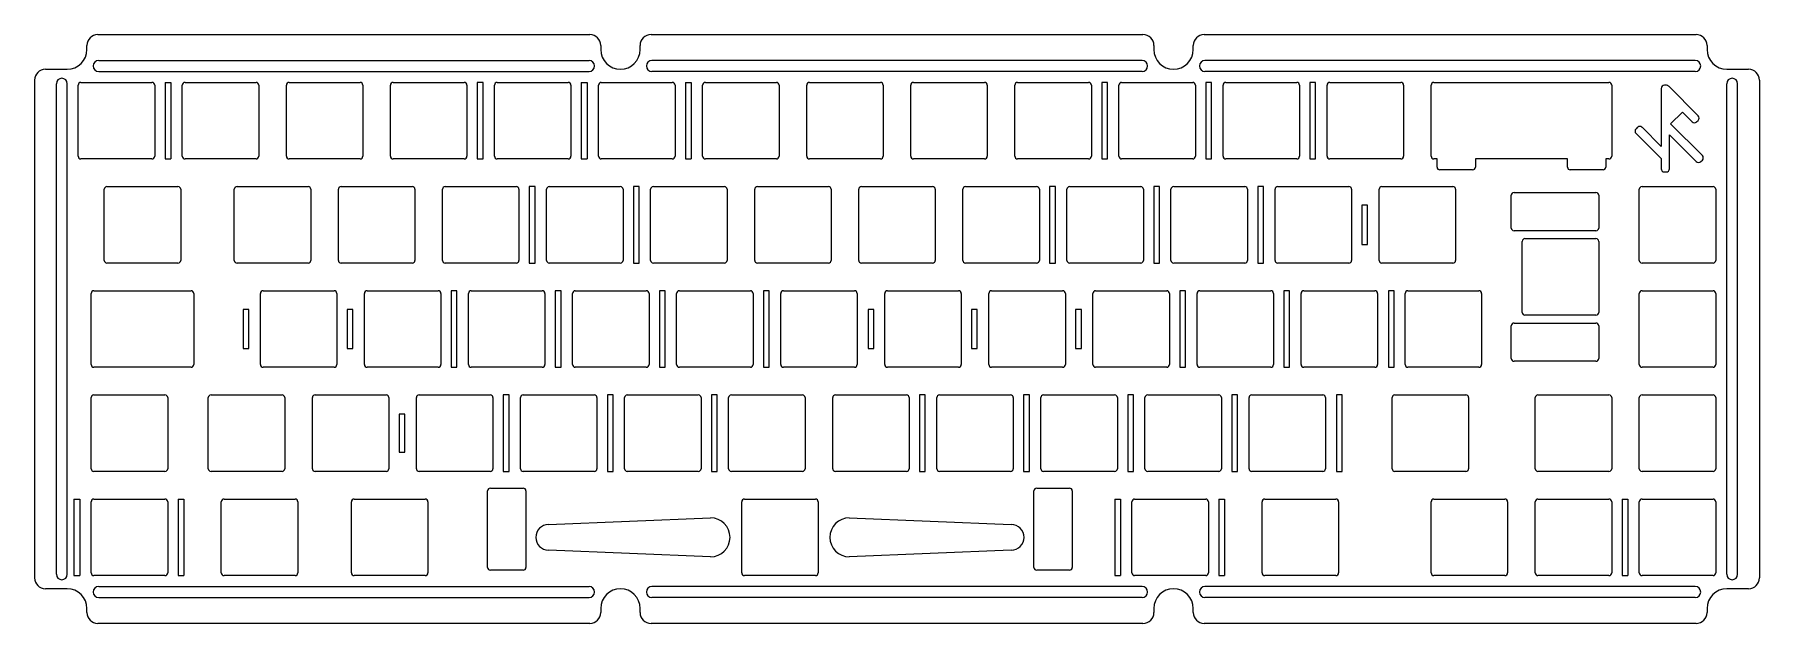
# Model space of a CAD drawing. Extents: x -216 to 100, y 116 to 224.
import ezdxf

# ---------------------------------------------------------------- set-up
doc = ezdxf.new("R2010")
doc.units = 0
doc.header["$MEASUREMENT"] = 0
doc.layers.get('0').update_dxf_attribs({"linetype": 'CONTINUOUS'})

msp = doc.modelspace()

# ---------------------------------------------------------------- linework, layer by layer
at = {"color": 0}
for p, q in [((-206.06, 220.84), (-206.06, 221.59)), ((-204.06, 223.59), (-114.01, 223.59)), ((-112.01, 221.59), (-112.01, 220.84)), ((-104.81, 220.84), (-104.81, 221.59)), ((-102.81, 223.59), (-12.76, 223.59)), ((-10.76, 221.59), (-10.76, 220.84)), ((-3.56, 220.84), (-3.56, 221.59)), ((-1.56, 223.59), (88.49, 223.59)), ((90.49, 221.59), (90.49, 220.84)), ((-203.91, 218.84), (-114.16, 218.84)), ((-12.91, 218.84), (-102.66, 218.84)), ((88.34, 218.84), (-1.41, 218.84)), ((-215.66, 215.24), (-215.66, 124.24)), ((-213.66, 217.24), (-209.66, 217.24)), ((-207.16, 214.84), (-194.16, 214.84)), ((-203.91, 216.84), (-114.16, 216.84)), ((-191.77, 214.84), (-191.77, 200.84)), ((-191.77, 214.84), (-190.71, 214.84)), ((-190.71, 214.84), (-190.71, 200.84)), ((-188.11, 214.84), (-175.11, 214.84)), ((-169.06, 214.84), (-156.06, 214.84)), ((-150.01, 214.84), (-137.01, 214.84)), ((-134.62, 214.84), (-134.62, 200.84)), ((-133.56, 214.84), (-134.62, 214.84)), ((-133.56, 200.84), (-133.56, 214.84)), ((-130.96, 214.84), (-117.96, 214.84)), ((-115.57, 214.84), (-115.57, 200.84)), ((-115.57, 214.84), (-114.51, 214.84)), ((-114.51, 214.84), (-114.51, 200.84)), ((-111.91, 214.84), (-98.91, 214.84)), ((-12.91, 216.84), (-102.66, 216.84)), ((-96.52, 214.84), (-96.52, 200.84)), ((-96.52, 214.84), (-95.46, 214.84)), ((-95.46, 214.84), (-95.46, 200.84)), ((-92.86, 214.84), (-79.86, 214.84)), ((-73.81, 214.84), (-60.81, 214.84)), ((-54.76, 214.84), (-41.76, 214.84)), ((-35.71, 214.84), (-22.71, 214.84)), ((-20.32, 214.84), (-20.32, 200.84)), ((-19.26, 214.84), (-20.32, 214.84)), ((-19.26, 200.84), (-19.26, 214.84)), ((-16.66, 214.84), (-3.66, 214.84)), ((88.34, 216.84), (-1.41, 216.84)), ((-1.27, 214.84), (-1.27, 200.84)), ((-0.21, 214.84), (-1.27, 214.84)), ((-0.21, 200.84), (-0.21, 214.84)), ((2.39, 214.84), (15.39, 214.84)), ((17.78, 214.84), (17.78, 200.84)), ((18.84, 214.84), (17.78, 214.84)), ((18.84, 200.84), (18.84, 214.84)), ((21.44, 214.84), (34.44, 214.84)), ((40.49, 214.84), (72.54, 214.84)), ((94.09, 217.24), (98.09, 217.24)), ((100.09, 215.24), (100.09, 124.24)), ((-211.66, 124.89), (-211.66, 214.59)), ((-209.66, 124.89), (-209.66, 214.59)), ((-207.66, 201.34), (-207.66, 214.34)), ((-193.66, 214.34), (-193.66, 201.34)), ((-188.61, 201.34), (-188.61, 214.34)), ((-174.61, 214.34), (-174.61, 201.34)), ((-169.56, 201.34), (-169.56, 214.34)), ((-155.56, 214.34), (-155.56, 201.34)), ((-150.51, 201.34), (-150.51, 214.34)), ((-136.51, 214.34), (-136.51, 201.34)), ((-131.46, 201.34), (-131.46, 214.34)), ((-117.46, 214.34), (-117.46, 201.34)), ((-112.41, 201.34), (-112.41, 214.34)), ((-98.41, 214.34), (-98.41, 201.34)), ((-93.36, 201.34), (-93.36, 214.34)), ((-79.36, 214.34), (-79.36, 201.34)), ((-74.31, 201.34), (-74.31, 214.34)), ((-60.31, 214.34), (-60.31, 201.34)), ((-55.26, 201.34), (-55.26, 214.34)), ((-41.26, 214.34), (-41.26, 201.34)), ((-36.21, 201.34), (-36.21, 214.34)), ((-22.21, 214.34), (-22.21, 201.34)), ((-17.16, 201.34), (-17.16, 214.34)), ((-3.16, 214.34), (-3.16, 201.34)), ((1.89, 201.34), (1.89, 214.34)), ((15.89, 214.34), (15.89, 201.34)), ((20.94, 201.34), (20.94, 214.34)), ((34.94, 214.34), (34.94, 201.34)), ((39.99, 201.34), (39.99, 214.34)), ((73.04, 214.34), (73.04, 201.34)), ((82.09, 213.7), (82.09, 203.14)), ((83.04, 214.3), (82.69, 214.3)), ((88.85, 208.74), (83.47, 214.12)), ((94.09, 124.89), (94.09, 214.59)), ((96.09, 124.89), (96.09, 214.59)), ((83.83, 207.27), (85.97, 209.41)), ((85.97, 209.41), (87.74, 207.63)), ((77.76, 206.62), (77.49, 206.34)), ((77.49, 205.5), (82.09, 200.9)), ((82.09, 203.14), (78.61, 206.62)), ((83.63, 205.24), (88.51, 200.35)), ((83.63, 199.05), (83.63, 205.24)), ((89.63, 201.47), (83.83, 207.27)), ((88.59, 207.63), (88.85, 207.89)), ((-194.16, 200.84), (-207.16, 200.84)), ((-191.77, 200.84), (-190.71, 200.84)), ((-175.11, 200.84), (-188.11, 200.84)), ((-156.06, 200.84), (-169.06, 200.84)), ((-137.01, 200.84), (-150.01, 200.84)), ((-134.62, 200.84), (-133.56, 200.84)), ((-117.96, 200.84), (-130.96, 200.84)), ((-115.57, 200.84), (-114.51, 200.84)), ((-98.91, 200.84), (-111.91, 200.84)), ((-96.52, 200.84), (-95.46, 200.84)), ((-79.86, 200.84), (-92.86, 200.84)), ((-60.81, 200.84), (-73.81, 200.84)), ((-41.76, 200.84), (-54.76, 200.84)), ((-22.71, 200.84), (-35.71, 200.84)), ((-20.32, 200.84), (-19.26, 200.84)), ((-3.66, 200.84), (-16.66, 200.84)), ((-1.27, 200.84), (-0.21, 200.84)), ((15.39, 200.84), (2.39, 200.84)), ((17.78, 200.84), (18.84, 200.84)), ((34.44, 200.84), (21.44, 200.84)), ((41.08, 200.84), (40.49, 200.84)), ((41.08, 199.34), (41.08, 200.84)), ((64.95, 200.84), (48.08, 200.84)), ((48.08, 200.84), (48.08, 199.34)), ((64.95, 199.34), (64.95, 200.84)), ((72.54, 200.84), (71.95, 200.84)), ((71.95, 200.84), (71.95, 199.34)), ((82.09, 200.9), (82.09, 199.05)), ((89.36, 200.35), (89.63, 200.62)), ((-202.4, 195.79), (-189.4, 195.79)), ((-178.58, 195.79), (-165.58, 195.79)), ((-159.53, 195.79), (-146.53, 195.79)), ((-140.48, 195.79), (-127.48, 195.79)), ((-125.09, 195.79), (-125.09, 181.79)), ((-124.04, 195.79), (-125.09, 195.79)), ((-124.04, 181.79), (-124.04, 195.79)), ((-121.43, 195.79), (-108.43, 195.79)), ((-106.04, 195.79), (-106.04, 181.79)), ((-104.99, 195.79), (-106.04, 195.79)), ((-104.99, 181.79), (-104.99, 195.79)), ((-102.38, 195.79), (-89.38, 195.79)), ((-83.33, 195.79), (-70.33, 195.79)), ((-64.28, 195.79), (-51.28, 195.79)), ((-45.23, 195.79), (-32.23, 195.79)), ((-29.84, 195.79), (-29.84, 181.79)), ((-28.79, 195.79), (-29.84, 195.79)), ((-28.79, 181.79), (-28.79, 195.79)), ((-26.18, 195.79), (-13.18, 195.79)), ((-10.79, 195.79), (-10.79, 181.79)), ((-9.74, 195.79), (-10.79, 195.79)), ((-9.74, 181.79), (-9.74, 195.79)), ((-7.13, 195.79), (5.87, 195.79)), ((8.26, 195.79), (8.26, 181.79)), ((9.31, 195.79), (8.26, 195.79)), ((9.31, 181.79), (9.31, 195.79)), ((11.92, 195.79), (24.92, 195.79)), ((30.97, 195.79), (43.97, 195.79)), ((47.58, 198.84), (41.58, 198.84)), ((71.45, 198.84), (65.45, 198.84)), ((78.59, 195.79), (91.59, 195.79)), ((82.69, 198.45), (83.03, 198.45)), ((-202.9, 182.29), (-202.9, 195.29)), ((-188.9, 195.29), (-188.9, 182.29)), ((-179.08, 182.29), (-179.08, 195.29)), ((-165.08, 195.29), (-165.08, 182.29)), ((-160.03, 182.29), (-160.03, 195.29)), ((-146.03, 195.29), (-146.03, 182.29)), ((-140.98, 182.29), (-140.98, 195.29)), ((-126.98, 195.29), (-126.98, 182.29)), ((-121.93, 182.29), (-121.93, 195.29)), ((-107.93, 195.29), (-107.93, 182.29)), ((-102.88, 182.29), (-102.88, 195.29)), ((-88.88, 195.29), (-88.88, 182.29)), ((-83.83, 182.29), (-83.83, 195.29)), ((-69.83, 195.29), (-69.83, 182.29)), ((-64.78, 182.29), (-64.78, 195.29)), ((-50.78, 195.29), (-50.78, 182.29)), ((-45.73, 182.29), (-45.73, 195.29)), ((-31.73, 195.29), (-31.73, 182.29)), ((-26.68, 182.29), (-26.68, 195.29)), ((-12.68, 195.29), (-12.68, 182.29)), ((-7.63, 182.29), (-7.63, 195.29)), ((6.37, 195.29), (6.37, 182.29)), ((11.42, 182.29), (11.42, 195.29)), ((25.42, 195.29), (25.42, 182.29)), ((30.47, 182.29), (30.47, 195.29)), ((44.47, 195.29), (44.47, 182.29)), ((54.66, 188.2), (54.66, 194.2)), ((55.16, 194.7), (70.16, 194.7)), ((70.66, 194.2), (70.66, 188.2)), ((78.09, 182.29), (78.09, 195.29)), ((92.09, 195.29), (92.09, 182.29)), ((27.31, 192.38), (27.31, 185.2)), ((28.36, 192.38), (27.31, 192.38)), ((28.36, 185.2), (28.36, 192.38)), ((70.16, 187.7), (55.16, 187.7)), ((27.31, 185.2), (28.36, 185.2)), ((56.66, 172.76), (56.66, 185.76)), ((57.16, 186.26), (70.16, 186.26)), ((70.66, 185.76), (70.66, 172.76)), ((-189.4, 181.79), (-202.4, 181.79)), ((-165.58, 181.79), (-178.58, 181.79)), ((-146.53, 181.79), (-159.53, 181.79)), ((-127.48, 181.79), (-140.48, 181.79)), ((-125.09, 181.79), (-124.04, 181.79)), ((-108.43, 181.79), (-121.43, 181.79)), ((-106.04, 181.79), (-104.99, 181.79)), ((-89.38, 181.79), (-102.38, 181.79)), ((-70.33, 181.79), (-83.33, 181.79)), ((-51.28, 181.79), (-64.28, 181.79)), ((-32.23, 181.79), (-45.23, 181.79)), ((-29.84, 181.79), (-28.79, 181.79)), ((-13.18, 181.79), (-26.18, 181.79)), ((-10.79, 181.79), (-9.74, 181.79)), ((5.87, 181.79), (-7.13, 181.79)), ((8.26, 181.79), (9.31, 181.79)), ((24.92, 181.79), (11.92, 181.79)), ((43.97, 181.79), (30.97, 181.79)), ((91.59, 181.79), (78.59, 181.79)), ((-205.28, 163.24), (-205.28, 176.24)), ((-204.78, 176.74), (-187.01, 176.74)), ((-186.51, 176.24), (-186.51, 163.24)), ((-174.32, 163.24), (-174.32, 176.24)), ((-173.82, 176.74), (-160.82, 176.74)), ((-160.32, 176.24), (-160.32, 163.24)), ((-155.27, 163.24), (-155.27, 176.24)), ((-154.77, 176.74), (-141.77, 176.74)), ((-141.27, 176.24), (-141.27, 163.24)), ((-139.38, 176.74), (-139.38, 162.74)), ((-138.33, 176.74), (-139.38, 176.74)), ((-138.33, 162.74), (-138.33, 176.74)), ((-136.22, 163.24), (-136.22, 176.24)), ((-135.72, 176.74), (-122.72, 176.74)), ((-122.22, 176.24), (-122.22, 163.24)), ((-120.33, 176.74), (-120.33, 162.74)), ((-119.28, 176.74), (-120.33, 176.74)), ((-119.28, 162.74), (-119.28, 176.74)), ((-117.17, 163.24), (-117.17, 176.24)), ((-116.67, 176.74), (-103.67, 176.74)), ((-103.17, 176.24), (-103.17, 163.24)), ((-100.23, 176.74), (-101.28, 176.74)), ((-101.28, 176.74), (-101.28, 162.74)), ((-100.23, 162.74), (-100.23, 176.74)), ((-98.12, 163.24), (-98.12, 176.24)), ((-97.62, 176.74), (-84.62, 176.74)), ((-84.12, 176.24), (-84.12, 163.24)), ((-82.23, 176.74), (-82.23, 162.74)), ((-81.18, 176.74), (-82.23, 176.74)), ((-81.18, 162.74), (-81.18, 176.74)), ((-79.07, 163.24), (-79.07, 176.24)), ((-78.57, 176.74), (-65.57, 176.74)), ((-65.07, 176.24), (-65.07, 163.24)), ((-60.02, 163.24), (-60.02, 176.24)), ((-59.52, 176.74), (-46.52, 176.74)), ((-46.02, 176.24), (-46.02, 163.24)), ((-40.97, 163.24), (-40.97, 176.24)), ((-40.47, 176.74), (-27.47, 176.74)), ((-26.97, 176.24), (-26.97, 163.24)), ((-21.92, 163.24), (-21.92, 176.24)), ((-21.42, 176.74), (-8.42, 176.74)), ((-7.92, 176.24), (-7.92, 163.24)), ((-6.03, 176.74), (-6.03, 162.74)), ((-4.98, 176.74), (-6.03, 176.74)), ((-4.98, 162.74), (-4.98, 176.74)), ((-2.87, 163.24), (-2.87, 176.24)), ((-2.37, 176.74), (10.63, 176.74)), ((11.13, 176.24), (11.13, 163.24)), ((13.02, 176.74), (13.02, 162.74)), ((14.07, 176.74), (13.02, 176.74)), ((14.07, 162.74), (14.07, 176.74)), ((16.18, 163.24), (16.18, 176.24)), ((16.68, 176.74), (29.68, 176.74)), ((30.18, 176.24), (30.18, 163.24)), ((32.18, 176.74), (32.18, 162.74)), ((33.23, 176.74), (32.18, 176.74)), ((33.23, 162.74), (33.23, 176.74)), ((35.23, 163.24), (35.23, 176.24)), ((35.73, 176.74), (48.73, 176.74)), ((49.23, 176.24), (49.23, 163.24)), ((78.09, 163.24), (78.09, 176.24)), ((78.59, 176.74), (91.59, 176.74)), ((92.09, 176.24), (92.09, 163.24)), ((-177.48, 173.33), (-177.48, 166.15)), ((-176.43, 173.33), (-177.48, 173.33)), ((-176.43, 166.15), (-176.43, 173.33)), ((-157.38, 173.33), (-158.43, 173.33)), ((-158.43, 173.33), (-158.43, 166.15)), ((-157.38, 166.15), (-157.38, 173.33)), ((-62.02, 173.33), (-63.07, 173.33)), ((-63.07, 173.33), (-63.07, 166.15)), ((-62.02, 166.15), (-62.02, 173.33)), ((-44.13, 173.33), (-44.13, 166.15)), ((-43.08, 173.33), (-44.13, 173.33)), ((-43.08, 166.15), (-43.08, 173.33)), ((-24.03, 173.33), (-25.08, 173.33)), ((-25.08, 173.33), (-25.08, 166.15)), ((-24.03, 166.15), (-24.03, 173.33)), ((55.16, 170.83), (70.16, 170.83)), ((70.16, 172.26), (57.16, 172.26)), ((54.66, 164.33), (54.66, 170.33)), ((70.66, 170.33), (70.66, 164.33)), ((-177.48, 166.15), (-176.43, 166.15)), ((-158.43, 166.15), (-157.38, 166.15)), ((-63.07, 166.15), (-62.02, 166.15)), ((-44.13, 166.15), (-43.08, 166.15)), ((-25.08, 166.15), (-24.03, 166.15)), ((-200.01, 162.74), (-204.78, 162.74)), ((-187.01, 162.74), (-200.01, 162.74)), ((-160.82, 162.74), (-173.82, 162.74)), ((-141.77, 162.74), (-154.77, 162.74)), ((-139.38, 162.74), (-138.33, 162.74)), ((-122.72, 162.74), (-135.72, 162.74)), ((-120.33, 162.74), (-119.28, 162.74)), ((-103.67, 162.74), (-116.67, 162.74)), ((-101.28, 162.74), (-100.23, 162.74)), ((-84.62, 162.74), (-97.62, 162.74)), ((-82.23, 162.74), (-81.18, 162.74)), ((-65.57, 162.74), (-78.57, 162.74)), ((-46.52, 162.74), (-59.52, 162.74)), ((-27.47, 162.74), (-40.47, 162.74)), ((-8.42, 162.74), (-21.42, 162.74)), ((-6.03, 162.74), (-4.98, 162.74)), ((10.63, 162.74), (-2.37, 162.74)), ((13.02, 162.74), (14.07, 162.74)), ((29.68, 162.74), (16.68, 162.74)), ((32.18, 162.74), (33.23, 162.74)), ((48.73, 162.74), (35.73, 162.74)), ((70.16, 163.83), (55.16, 163.83)), ((91.59, 162.74), (78.59, 162.74)), ((-205.28, 144.19), (-205.28, 157.19)), ((-204.78, 157.69), (-191.78, 157.69)), ((-191.28, 157.19), (-191.28, 144.19)), ((-183.85, 144.19), (-183.85, 157.19)), ((-183.35, 157.69), (-170.35, 157.69)), ((-169.85, 157.19), (-169.85, 144.19)), ((-164.8, 144.19), (-164.8, 157.19)), ((-164.3, 157.69), (-151.3, 157.69)), ((-150.8, 157.19), (-150.8, 144.19)), ((-145.75, 144.19), (-145.75, 157.19)), ((-145.25, 157.69), (-132.25, 157.69)), ((-131.75, 157.19), (-131.75, 144.19)), ((-129.85, 157.69), (-129.85, 143.69)), ((-128.8, 157.69), (-129.85, 157.69)), ((-128.8, 143.69), (-128.8, 157.69)), ((-126.7, 144.19), (-126.7, 157.19)), ((-126.2, 157.69), (-113.2, 157.69)), ((-112.7, 157.19), (-112.7, 144.19)), ((-110.8, 157.69), (-110.8, 143.69)), ((-109.75, 157.69), (-110.8, 157.69)), ((-109.75, 143.69), (-109.75, 157.69)), ((-107.65, 144.19), (-107.65, 157.19)), ((-107.15, 157.69), (-94.15, 157.69)), ((-93.65, 157.19), (-93.65, 144.19)), ((-90.7, 157.69), (-91.75, 157.69)), ((-91.75, 157.69), (-91.75, 143.69)), ((-90.7, 143.69), (-90.7, 157.69)), ((-88.6, 144.19), (-88.6, 157.19)), ((-88.1, 157.69), (-75.1, 157.69)), ((-74.6, 157.19), (-74.6, 144.19)), ((-69.55, 144.19), (-69.55, 157.19)), ((-69.05, 157.69), (-56.05, 157.69)), ((-55.55, 157.19), (-55.55, 144.19)), ((-53.65, 157.69), (-53.65, 143.69)), ((-52.6, 157.69), (-53.65, 157.69)), ((-52.6, 143.69), (-52.6, 157.69)), ((-50.5, 144.19), (-50.5, 157.19)), ((-50, 157.69), (-37, 157.69)), ((-36.5, 157.19), (-36.5, 144.19)), ((-34.6, 157.69), (-34.6, 143.69)), ((-33.55, 157.69), (-34.6, 157.69)), ((-33.55, 143.69), (-33.55, 157.69)), ((-31.45, 144.19), (-31.45, 157.19)), ((-30.95, 157.69), (-17.95, 157.69)), ((-17.45, 157.19), (-17.45, 144.19)), ((-15.55, 157.69), (-15.55, 143.69)), ((-14.5, 157.69), (-15.55, 157.69)), ((-14.5, 143.69), (-14.5, 157.69)), ((-12.4, 144.19), (-12.4, 157.19)), ((-11.9, 157.69), (1.1, 157.69)), ((1.6, 157.19), (1.6, 144.19)), ((3.5, 157.69), (3.5, 143.69)), ((4.55, 157.69), (3.5, 157.69)), ((4.55, 143.69), (4.55, 157.69)), ((6.65, 144.19), (6.65, 157.19)), ((7.15, 157.69), (20.15, 157.69)), ((20.65, 157.19), (20.65, 144.19)), ((22.65, 157.69), (22.65, 143.69)), ((23.71, 157.69), (22.65, 157.69)), ((23.71, 143.69), (23.71, 157.69)), ((32.85, 144.19), (32.85, 157.19)), ((33.35, 157.69), (46.35, 157.69)), ((46.85, 157.19), (46.85, 144.19)), ((59.04, 144.19), (59.04, 157.19)), ((59.54, 157.69), (72.54, 157.69)), ((73.04, 157.19), (73.04, 144.19)), ((78.09, 144.19), (78.09, 157.19)), ((78.59, 157.69), (91.59, 157.69)), ((92.09, 157.19), (92.09, 144.19)), ((-147.85, 154.19), (-148.9, 154.19)), ((-148.9, 154.19), (-148.9, 147.19)), ((-147.85, 147.19), (-147.85, 154.19)), ((-148.9, 147.19), (-147.85, 147.19)), ((-191.78, 143.69), (-204.78, 143.69)), ((-170.35, 143.69), (-183.35, 143.69)), ((-151.3, 143.69), (-164.3, 143.69)), ((-132.25, 143.69), (-145.25, 143.69)), ((-129.85, 143.69), (-128.8, 143.69)), ((-113.2, 143.69), (-126.2, 143.69)), ((-110.8, 143.69), (-109.75, 143.69)), ((-94.15, 143.69), (-107.15, 143.69)), ((-91.75, 143.69), (-90.7, 143.69)), ((-75.1, 143.69), (-88.1, 143.69)), ((-56.05, 143.69), (-69.05, 143.69)), ((-53.65, 143.69), (-52.6, 143.69)), ((-37, 143.69), (-50, 143.69)), ((-34.6, 143.69), (-33.55, 143.69)), ((-17.95, 143.69), (-30.95, 143.69)), ((-15.55, 143.69), (-14.5, 143.69)), ((1.1, 143.69), (-11.9, 143.69)), ((3.5, 143.69), (4.55, 143.69)), ((20.15, 143.69), (7.15, 143.69)), ((22.65, 143.69), (23.71, 143.69)), ((46.35, 143.69), (33.35, 143.69)), ((72.54, 143.69), (59.54, 143.69)), ((91.59, 143.69), (78.59, 143.69)), ((-132.71, 126.14), (-132.71, 140.14)), ((-132.21, 140.64), (-126.21, 140.64)), ((-125.71, 140.14), (-125.71, 126.14)), ((-32.71, 126.14), (-32.71, 140.14)), ((-32.21, 140.64), (-26.21, 140.64)), ((-25.71, 140.14), (-25.71, 126.14)), ((-208.43, 138.64), (-207.38, 138.64)), ((-208.43, 138.64), (-208.43, 124.64)), ((-207.38, 138.64), (-207.38, 124.64)), ((-205.28, 125.14), (-205.28, 138.14)), ((-204.78, 138.64), (-191.78, 138.64)), ((-191.28, 138.14), (-191.28, 125.14)), ((-189.38, 138.64), (-189.38, 124.64)), ((-189.38, 138.64), (-188.33, 138.64)), ((-188.33, 138.64), (-188.33, 124.64)), ((-181.46, 125.14), (-181.46, 138.14)), ((-180.96, 138.64), (-167.96, 138.64)), ((-167.46, 138.14), (-167.46, 125.14)), ((-157.65, 125.14), (-157.65, 138.14)), ((-157.15, 138.64), (-144.15, 138.64)), ((-143.65, 138.14), (-143.65, 125.14)), ((-86.21, 125.14), (-86.21, 138.14)), ((-85.71, 138.64), (-72.71, 138.64)), ((-72.21, 138.14), (-72.21, 125.14)), ((-17.93, 138.64), (-17.93, 124.64)), ((-17.93, 138.64), (-16.88, 138.64)), ((-16.88, 138.64), (-16.88, 124.64)), ((-14.78, 125.14), (-14.78, 138.14)), ((-14.28, 138.64), (-1.28, 138.64)), ((-0.78, 138.14), (-0.78, 125.14)), ((1.12, 138.64), (2.17, 138.64)), ((1.12, 138.64), (1.12, 124.64)), ((2.17, 138.64), (2.17, 124.64)), ((9.04, 125.14), (9.04, 138.14)), ((9.54, 138.64), (22.54, 138.64)), ((23.04, 138.14), (23.04, 125.14)), ((39.99, 125.14), (39.99, 138.14)), ((40.49, 138.64), (53.49, 138.64)), ((53.99, 138.14), (53.99, 125.14)), ((59.04, 125.14), (59.04, 138.14)), ((59.54, 138.64), (72.54, 138.64)), ((73.04, 138.14), (73.04, 125.14)), ((74.93, 138.64), (74.93, 124.64)), ((74.93, 138.64), (75.99, 138.64)), ((75.99, 138.64), (75.99, 124.64)), ((78.09, 125.14), (78.09, 138.14)), ((78.59, 138.64), (91.59, 138.64)), ((92.09, 138.14), (92.09, 125.14)), ((-121.57, 133.97), (-91.92, 135.21)), ((-66.51, 135.21), (-36.86, 133.97)), ((-91.92, 128.07), (-121.57, 129.31)), ((-36.86, 129.31), (-66.51, 128.07)), ((-208.43, 124.64), (-207.38, 124.64)), ((-191.78, 124.64), (-204.78, 124.64)), ((-189.38, 124.64), (-188.33, 124.64)), ((-167.96, 124.64), (-180.96, 124.64)), ((-144.15, 124.64), (-157.15, 124.64)), ((-126.21, 125.64), (-132.21, 125.64)), ((-72.71, 124.64), (-85.71, 124.64)), ((-26.21, 125.64), (-32.21, 125.64)), ((-17.93, 124.64), (-16.88, 124.64)), ((-1.28, 124.64), (-14.28, 124.64)), ((1.12, 124.64), (2.17, 124.64)), ((22.54, 124.64), (9.54, 124.64)), ((53.49, 124.64), (40.49, 124.64)), ((72.54, 124.64), (59.54, 124.64)), ((74.93, 124.64), (75.99, 124.64)), ((91.59, 124.64), (78.59, 124.64)), ((-209.66, 122.24), (-213.66, 122.24)), ((-203.91, 122.64), (-114.16, 122.64)), ((-203.91, 120.64), (-114.16, 120.64)), ((-12.91, 122.64), (-102.66, 122.64)), ((-12.91, 120.64), (-102.66, 120.64)), ((88.34, 122.64), (-1.41, 122.64)), ((88.34, 120.64), (-1.41, 120.64)), ((98.09, 122.24), (94.09, 122.24)), ((-206.06, 117.89), (-206.06, 118.64)), ((-112.01, 118.64), (-112.01, 117.89)), ((-104.81, 117.89), (-104.81, 118.64)), ((-10.76, 118.64), (-10.76, 117.89)), ((-3.56, 117.89), (-3.56, 118.64)), ((90.49, 118.64), (90.49, 117.89)), ((-114.01, 115.89), (-204.06, 115.89)), ((-12.76, 115.89), (-102.81, 115.89)), ((88.49, 115.89), (-1.56, 115.89))]:
    msp.add_line(p, q, dxfattribs=at)
for centre, radius, start, end in [((-204.06, 221.59), 2, 90, 180), ((-114.01, 221.59), 2, 0, 90), ((-102.81, 221.59), 2, 90, 180), ((-12.76, 221.59), 2, 0, 90), ((-1.56, 221.59), 2, 90, 180), ((88.49, 221.59), 2, 0, 90), ((-209.66, 220.84), 3.6, 270, 0), ((-203.91, 217.84), 1, 90, 270), ((-114.16, 217.84), 1, 270, 90), ((-108.41, 220.84), 3.6, 180, 270), ((-108.41, 220.84), 3.6, 270, 0), ((-102.66, 217.84), 1, 90, 270), ((-12.91, 217.84), 1, 270, 90), ((-7.16, 220.84), 3.6, 180, 270), ((-7.16, 220.84), 3.6, 270, 0), ((-1.41, 217.84), 1, 90, 270), ((88.34, 217.84), 1, 270, 90), ((94.09, 220.84), 3.6, 180, 270), ((-213.66, 215.24), 2, 90, 180), ((-210.66, 214.59), 1, 90, 180), ((-210.66, 214.59), 1, 0, 90), ((-207.16, 214.34), 0.5, 90, 180), ((-194.16, 214.34), 0.5, 0, 90), ((-188.11, 214.34), 0.5, 90, 180), ((-175.11, 214.34), 0.5, 0, 90), ((-169.06, 214.34), 0.5, 90, 180), ((-156.06, 214.34), 0.5, 0, 90), ((-150.01, 214.34), 0.5, 90, 180), ((-137.01, 214.34), 0.5, 0, 90), ((-130.96, 214.34), 0.5, 90, 180), ((-117.96, 214.34), 0.5, 0, 90), ((-111.91, 214.34), 0.5, 90, 180), ((-98.91, 214.34), 0.5, 0, 90), ((-92.86, 214.34), 0.5, 90, 180), ((-79.86, 214.34), 0.5, 0, 90), ((-73.81, 214.34), 0.5, 90, 180), ((-60.81, 214.34), 0.5, 0, 90), ((-54.76, 214.34), 0.5, 90, 180), ((-41.76, 214.34), 0.5, 0, 90), ((-35.71, 214.34), 0.5, 90, 180), ((-22.71, 214.34), 0.5, 0, 90), ((-16.66, 214.34), 0.5, 90, 180), ((-3.66, 214.34), 0.5, 0, 90), ((2.39, 214.34), 0.5, 90, 180), ((15.39, 214.34), 0.5, 0, 90), ((21.44, 214.34), 0.5, 90, 180), ((34.44, 214.34), 0.5, 0, 90), ((40.49, 214.34), 0.5, 90, 180), ((72.54, 214.34), 0.5, 0, 90), ((95.09, 214.59), 1, 90, 180), ((95.09, 214.59), 1, 0, 90), ((98.09, 215.24), 2, 0, 90), ((82.69, 213.7), 0.6, 90, 180), ((83.04, 213.7), 0.6, 45, 90), ((88.43, 208.31), 0.6, 315, 45), ((77.91, 205.92), 0.6, 135, 225), ((78.19, 206.19), 0.6, 45, 135), ((88.17, 208.05), 0.6, 225, 270), ((88.17, 208.05), 0.6, 270, 315), ((-207.16, 201.34), 0.5, 180, 270), ((-194.16, 201.34), 0.5, 270, 0), ((-188.11, 201.34), 0.5, 180, 270), ((-175.11, 201.34), 0.5, 270, 0), ((-169.06, 201.34), 0.5, 180, 270), ((-156.06, 201.34), 0.5, 270, 0), ((-150.01, 201.34), 0.5, 180, 270), ((-137.01, 201.34), 0.5, 270, 0), ((-130.96, 201.34), 0.5, 180, 270), ((-117.96, 201.34), 0.5, 270, 0), ((-111.91, 201.34), 0.5, 180, 270), ((-98.91, 201.34), 0.5, 270, 0), ((-92.86, 201.34), 0.5, 180, 270), ((-79.86, 201.34), 0.5, 270, 0), ((-73.81, 201.34), 0.5, 180, 270), ((-60.81, 201.34), 0.5, 270, 0), ((-54.76, 201.34), 0.5, 180, 270), ((-41.76, 201.34), 0.5, 270, 0), ((-35.71, 201.34), 0.5, 180, 270), ((-22.71, 201.34), 0.5, 270, 0), ((-16.66, 201.34), 0.5, 180, 270), ((-3.66, 201.34), 0.5, 270, 0), ((2.39, 201.34), 0.5, 180, 270), ((15.39, 201.34), 0.5, 270, 0), ((21.44, 201.34), 0.5, 180, 270), ((34.44, 201.34), 0.5, 270, 0), ((40.49, 201.34), 0.5, 180, 270), ((41.58, 199.34), 0.5, 180, 270), ((47.58, 199.34), 0.5, 270, 0), ((65.45, 199.34), 0.5, 180, 270), ((71.45, 199.34), 0.5, 270, 0), ((72.54, 201.34), 0.5, 270, 0), ((82.69, 199.05), 0.6, 180, 270), ((83.03, 199.05), 0.6, 270, 0), ((88.94, 200.78), 0.6, 225, 270), ((88.94, 200.78), 0.6, 270, 315), ((89.21, 201.05), 0.6, 315, 45), ((-202.4, 195.29), 0.5, 90, 180), ((-189.4, 195.29), 0.5, 0, 90), ((-178.58, 195.29), 0.5, 90, 180), ((-165.58, 195.29), 0.5, 0, 90), ((-159.53, 195.29), 0.5, 90, 180), ((-146.53, 195.29), 0.5, 0, 90), ((-140.48, 195.29), 0.5, 90, 180), ((-127.48, 195.29), 0.5, 0, 90), ((-121.43, 195.29), 0.5, 90, 180), ((-108.43, 195.29), 0.5, 0, 90), ((-102.38, 195.29), 0.5, 90, 180), ((-89.38, 195.29), 0.5, 0, 90), ((-83.33, 195.29), 0.5, 90, 180), ((-70.33, 195.29), 0.5, 0, 90), ((-64.28, 195.29), 0.5, 90, 180), ((-51.28, 195.29), 0.5, 0, 90), ((-45.23, 195.29), 0.5, 90, 180), ((-32.23, 195.29), 0.5, 0, 90), ((-26.18, 195.29), 0.5, 90, 180), ((-13.18, 195.29), 0.5, 0, 90), ((-7.13, 195.29), 0.5, 90, 180), ((5.87, 195.29), 0.5, 0, 90), ((11.92, 195.29), 0.5, 90, 180), ((24.92, 195.29), 0.5, 0, 90), ((30.97, 195.29), 0.5, 90, 180), ((43.97, 195.29), 0.5, 0, 90), ((78.59, 195.29), 0.5, 90, 180), ((91.59, 195.29), 0.5, 0, 90), ((55.16, 194.2), 0.5, 90, 180), ((70.16, 194.2), 0.5, 0, 90), ((55.16, 188.2), 0.5, 180, 270), ((70.16, 188.2), 0.5, 270, 360), ((57.16, 185.76), 0.5, 90, 180), ((70.16, 185.76), 0.5, 0, 90), ((-202.4, 182.29), 0.5, 180, 270), ((-189.4, 182.29), 0.5, 270, 0), ((-178.58, 182.29), 0.5, 180, 270), ((-165.58, 182.29), 0.5, 270, 0), ((-159.53, 182.29), 0.5, 180, 270), ((-146.53, 182.29), 0.5, 270, 0), ((-140.48, 182.29), 0.5, 180, 270), ((-127.48, 182.29), 0.5, 270, 0), ((-121.43, 182.29), 0.5, 180, 270), ((-108.43, 182.29), 0.5, 270, 0), ((-102.38, 182.29), 0.5, 180, 270), ((-89.38, 182.29), 0.5, 270, 0), ((-83.33, 182.29), 0.5, 180, 270), ((-70.33, 182.29), 0.5, 270, 0), ((-64.28, 182.29), 0.5, 180, 270), ((-51.28, 182.29), 0.5, 270, 0), ((-45.23, 182.29), 0.5, 180, 270), ((-32.23, 182.29), 0.5, 270, 0), ((-26.18, 182.29), 0.5, 180, 270), ((-13.18, 182.29), 0.5, 270, 0), ((-7.13, 182.29), 0.5, 180, 270), ((5.87, 182.29), 0.5, 270, 0), ((11.92, 182.29), 0.5, 180, 270), ((24.92, 182.29), 0.5, 270, 0), ((30.97, 182.29), 0.5, 180, 270), ((43.97, 182.29), 0.5, 270, 0), ((78.59, 182.29), 0.5, 180, 270), ((91.59, 182.29), 0.5, 270, 0), ((-204.78, 176.24), 0.5, 90, 180), ((-187.01, 176.24), 0.5, 0, 90), ((-173.82, 176.24), 0.5, 90, 180), ((-160.82, 176.24), 0.5, 0, 90), ((-154.77, 176.24), 0.5, 90, 180), ((-141.77, 176.24), 0.5, 0, 90), ((-135.72, 176.24), 0.5, 90, 180), ((-122.72, 176.24), 0.5, 0, 90), ((-116.67, 176.24), 0.5, 90, 180), ((-103.67, 176.24), 0.5, 0, 90), ((-97.62, 176.24), 0.5, 90, 180), ((-84.62, 176.24), 0.5, 0, 90), ((-78.57, 176.24), 0.5, 90, 180), ((-65.57, 176.24), 0.5, 0, 90), ((-59.52, 176.24), 0.5, 90, 180), ((-46.52, 176.24), 0.5, 0, 90), ((-40.47, 176.24), 0.5, 90, 180), ((-27.47, 176.24), 0.5, 0, 90), ((-21.42, 176.24), 0.5, 90, 180), ((-8.42, 176.24), 0.5, 0, 90), ((-2.37, 176.24), 0.5, 90, 180), ((10.63, 176.24), 0.5, 0, 90), ((16.68, 176.24), 0.5, 90, 180), ((29.68, 176.24), 0.5, 0, 90), ((35.73, 176.24), 0.5, 90, 180), ((48.73, 176.24), 0.5, 0, 90), ((78.59, 176.24), 0.5, 90, 180), ((91.59, 176.24), 0.5, 0, 90), ((55.16, 170.33), 0.5, 90, 180), ((57.16, 172.76), 0.5, 180, 270), ((70.16, 172.76), 0.5, 270, 0), ((70.16, 170.33), 0.5, 0, 90), ((55.16, 164.33), 0.5, 180, 270), ((70.16, 164.33), 0.5, 270, 0), ((-204.78, 163.24), 0.5, 180, 269.9924), ((-187.01, 163.24), 0.5, 270, 0), ((-173.82, 163.24), 0.5, 180, 270), ((-160.82, 163.24), 0.5, 270, 0), ((-154.77, 163.24), 0.5, 180, 270), ((-141.77, 163.24), 0.5, 270, 0), ((-135.72, 163.24), 0.5, 180, 270), ((-122.72, 163.24), 0.5, 270, 0), ((-116.67, 163.24), 0.5, 180, 270), ((-103.67, 163.24), 0.5, 270, 0), ((-97.62, 163.24), 0.5, 180, 270), ((-84.62, 163.24), 0.5, 270, 0), ((-78.57, 163.24), 0.5, 180, 270), ((-65.57, 163.24), 0.5, 270, 0), ((-59.52, 163.24), 0.5, 180, 270), ((-46.52, 163.24), 0.5, 270, 0), ((-40.47, 163.24), 0.5, 180, 270), ((-27.47, 163.24), 0.5, 270, 0), ((-21.42, 163.24), 0.5, 180, 270), ((-8.42, 163.24), 0.5, 270, 0), ((-2.37, 163.24), 0.5, 180, 270), ((10.63, 163.24), 0.5, 270, 0), ((16.68, 163.24), 0.5, 180, 270), ((29.68, 163.24), 0.5, 270, 0), ((35.73, 163.24), 0.5, 180, 270), ((48.73, 163.24), 0.5, 270, 0), ((78.59, 163.24), 0.5, 180, 270), ((91.59, 163.24), 0.5, 270, 0), ((-204.78, 157.19), 0.5, 90, 180), ((-191.78, 157.19), 0.5, 0, 90), ((-183.35, 157.19), 0.5, 90, 180), ((-170.35, 157.19), 0.5, 0, 90), ((-164.3, 157.19), 0.5, 90, 180), ((-151.3, 157.19), 0.5, 0, 90), ((-145.25, 157.19), 0.5, 90, 180), ((-132.25, 157.19), 0.5, 0, 90), ((-126.2, 157.19), 0.5, 90, 180), ((-113.2, 157.19), 0.5, 0, 90), ((-107.15, 157.19), 0.5, 90, 180), ((-94.15, 157.19), 0.5, 0, 90), ((-88.1, 157.19), 0.5, 90, 180), ((-75.1, 157.19), 0.5, 0, 90), ((-69.05, 157.19), 0.5, 90, 180), ((-56.05, 157.19), 0.5, 0, 90), ((-50, 157.19), 0.5, 90, 180), ((-37, 157.19), 0.5, 0, 90), ((-30.95, 157.19), 0.5, 90, 180), ((-17.95, 157.19), 0.5, 0, 90), ((-11.9, 157.19), 0.5, 90, 180), ((1.1, 157.19), 0.5, 0, 90), ((7.15, 157.19), 0.5, 90, 180), ((20.15, 157.19), 0.5, 0, 90), ((33.35, 157.19), 0.5, 90, 180), ((46.35, 157.19), 0.5, 0, 90), ((59.54, 157.19), 0.5, 90, 180), ((72.54, 157.19), 0.5, 0, 90), ((78.59, 157.19), 0.5, 90, 180), ((91.59, 157.19), 0.5, 0, 90), ((-204.78, 144.19), 0.5, 180, 270), ((-191.78, 144.19), 0.5, 270, 0), ((-183.35, 144.19), 0.5, 180, 270), ((-170.35, 144.19), 0.5, 270, 0), ((-164.3, 144.19), 0.5, 180, 270), ((-151.3, 144.19), 0.5, 270, 0), ((-145.25, 144.19), 0.5, 180, 270), ((-132.25, 144.19), 0.5, 270, 0), ((-126.2, 144.19), 0.5, 180, 270), ((-113.2, 144.19), 0.5, 270, 0), ((-107.15, 144.19), 0.5, 180, 270), ((-94.15, 144.19), 0.5, 270, 0), ((-88.1, 144.19), 0.5, 180, 270), ((-75.1, 144.19), 0.5, 270, 0), ((-69.05, 144.19), 0.5, 180, 270), ((-56.05, 144.19), 0.5, 270, 0), ((-50, 144.19), 0.5, 180, 270), ((-37, 144.19), 0.5, 270, 0), ((-30.95, 144.19), 0.5, 180, 270), ((-17.95, 144.19), 0.5, 270, 0), ((-11.9, 144.19), 0.5, 180, 270), ((1.1, 144.19), 0.5, 270, 0), ((7.15, 144.19), 0.5, 180, 270), ((20.15, 144.19), 0.5, 270, 0), ((33.35, 144.19), 0.5, 180, 270), ((46.35, 144.19), 0.5, 270, 0), ((59.54, 144.19), 0.5, 180, 270), ((72.54, 144.19), 0.5, 270, 0), ((78.59, 144.19), 0.5, 180, 270), ((91.59, 144.19), 0.5, 270, 0), ((-132.21, 140.14), 0.5, 90, 180), ((-126.21, 140.14), 0.5, 0, 90), ((-32.21, 140.14), 0.5, 90, 180), ((-26.21, 140.14), 0.5, 0, 90), ((-204.78, 138.14), 0.5, 90, 180), ((-191.78, 138.14), 0.5, 0, 90), ((-180.96, 138.14), 0.5, 90, 180), ((-167.96, 138.14), 0.5, 0, 90), ((-157.15, 138.14), 0.5, 90, 180), ((-144.15, 138.14), 0.5, 0, 90), ((-85.71, 138.14), 0.5, 90, 180), ((-72.71, 138.14), 0.5, 0, 90), ((-14.28, 138.14), 0.5, 90, 180), ((-1.28, 138.14), 0.5, 0, 90), ((9.54, 138.14), 0.5, 90, 180), ((22.54, 138.14), 0.5, 0, 90), ((40.49, 138.14), 0.5, 90, 180), ((53.49, 138.14), 0.5, 0, 90), ((59.54, 138.14), 0.5, 90, 180), ((72.54, 138.14), 0.5, 0, 90), ((78.59, 138.14), 0.5, 90, 180), ((91.59, 138.14), 0.5, 0, 90), ((-121.57, 131.64), 2.33, 90, 270), ((-91.92, 131.64), 3.57, 270, 90), ((-66.51, 131.64), 3.57, 90, 270), ((-36.86, 131.64), 2.33, 270, 90), ((-213.66, 124.24), 2, 180, 270), ((-210.66, 124.89), 1, 180, 0), ((-204.78, 125.14), 0.5, 180, 270), ((-191.78, 125.14), 0.5, 270, 0), ((-180.96, 125.14), 0.5, 180, 270), ((-167.96, 125.14), 0.5, 270, 0), ((-157.15, 125.14), 0.5, 180, 270), ((-144.15, 125.14), 0.5, 270, 0), ((-132.21, 126.14), 0.5, 180, 270), ((-126.21, 126.14), 0.5, 270, 0), ((-85.71, 125.14), 0.5, 180, 270), ((-72.71, 125.14), 0.5, 270, 0), ((-32.21, 126.14), 0.5, 180, 270), ((-26.21, 126.14), 0.5, 270, 0), ((-14.28, 125.14), 0.5, 180, 270), ((-1.28, 125.14), 0.5, 270, 0), ((9.54, 125.14), 0.5, 180, 270), ((22.54, 125.14), 0.5, 270, 0), ((40.49, 125.14), 0.5, 180, 270), ((53.49, 125.14), 0.5, 270, 0), ((59.54, 125.14), 0.5, 180, 270), ((72.54, 125.14), 0.5, 270, 0), ((78.59, 125.14), 0.5, 180, 270), ((91.59, 125.14), 0.5, 270, 0), ((95.09, 124.89), 1, 180, 0), ((98.09, 124.24), 2, 270, 0), ((-209.66, 118.64), 3.6, 0, 90), ((-203.91, 121.64), 1, 90, 270), ((-114.16, 121.64), 1, 270, 90), ((-108.41, 118.64), 3.6, 0, 180), ((-102.66, 121.64), 1, 90, 270), ((-12.91, 121.64), 1, 270, 90), ((-7.16, 118.64), 3.6, 0, 180), ((-1.41, 121.64), 1, 90, 270), ((88.34, 121.64), 1, 270, 90), ((94.09, 118.64), 3.6, 90, 180), ((-204.06, 117.89), 2, 180, 270), ((-114.01, 117.89), 2, 270, 0), ((-102.81, 117.89), 2, 180, 270), ((-12.76, 117.89), 2, 270, 0), ((-1.56, 117.89), 2, 180, 270), ((88.49, 117.89), 2, 270, 0)]:
    msp.add_arc(centre, radius, start, end, dxfattribs=at)

doc.saveas('drawing.dxf')
